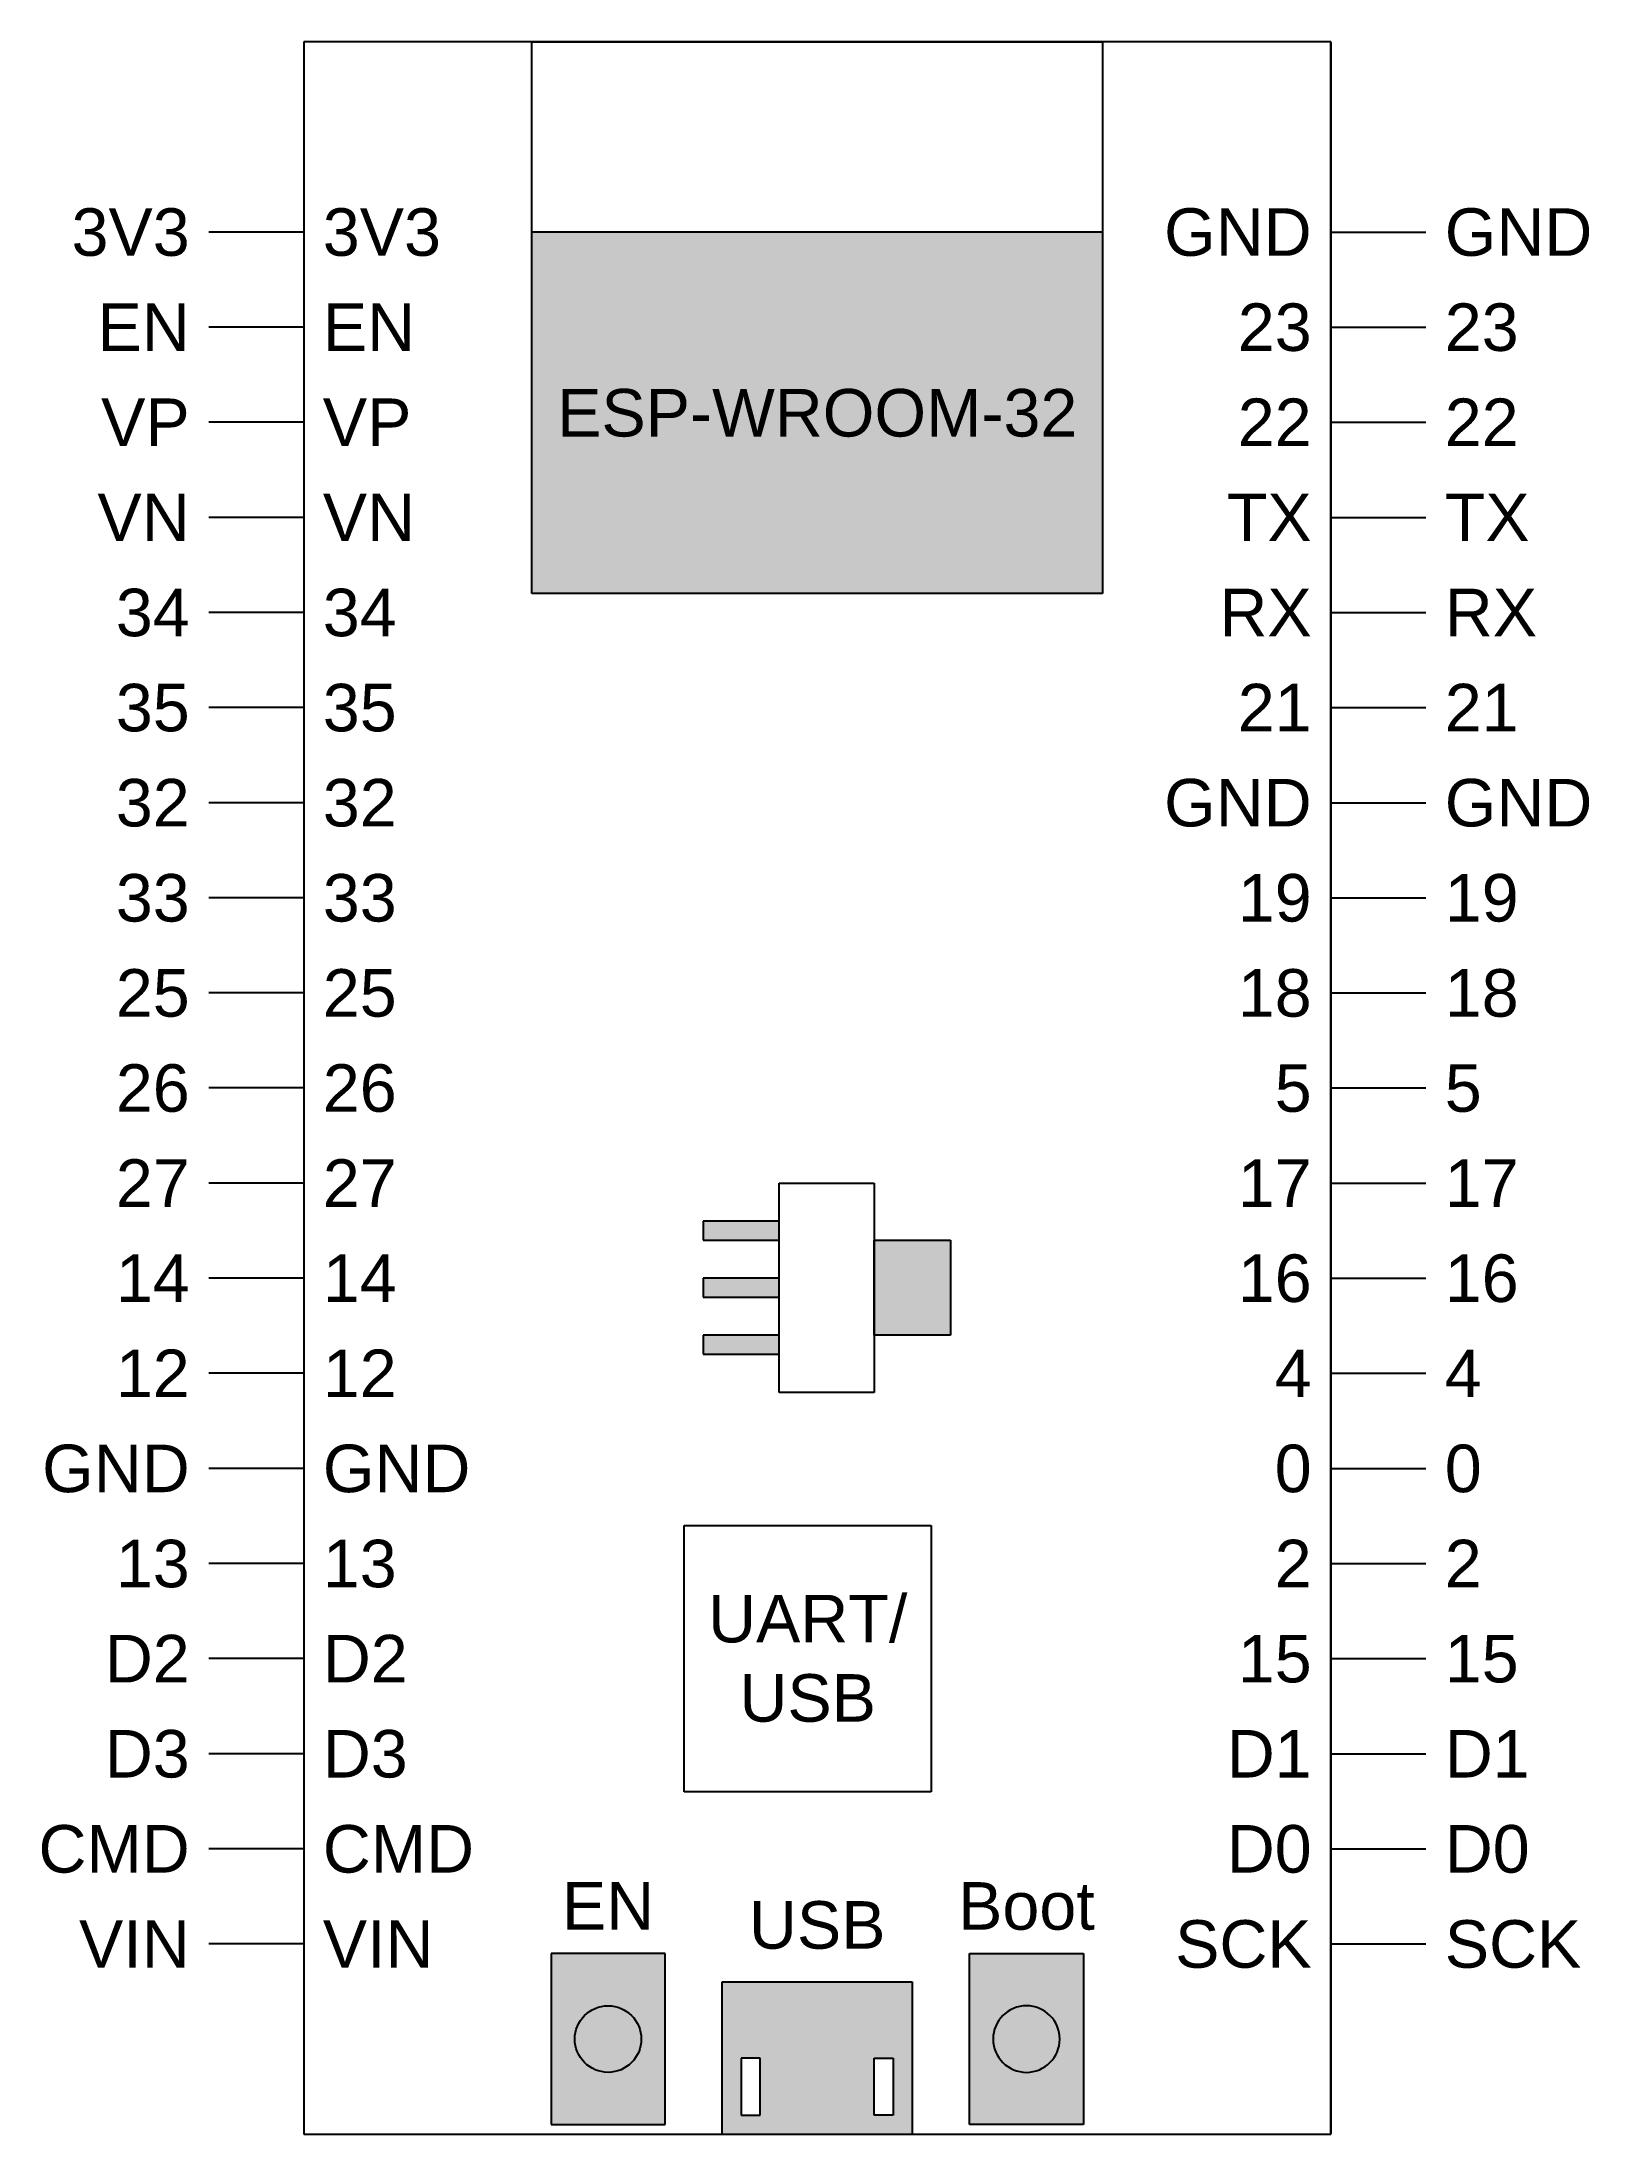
# Model space of a CAD drawing. Header units: millimetres. Extents: x -14 to 68, y 0 to 110.
import ezdxf
from ezdxf.enums import TextEntityAlignment as Align

# ---------------------------------------------------------------- set-up
doc = ezdxf.new("R2010")
doc.units = ezdxf.units.MM
doc.layers.get('0').update_dxf_attribs({"lineweight": 25})
doc.styles.add('textstyle3', font='')
doc.styles.get('textstyle3').set_extended_font_data('Arial')

# ---------------------------------------------------------------- blocks, each defined once
blk = doc.blocks.new('pushbutton_topview')
at = {"transparency": 33554687}
h = blk.add_hatch(color=9, dxfattribs=at)
h.paths.add_polyline_path([(-3, 4.5), (-3, -4.5), (3, -4.5), (3, 4.5)], flags=0)
edge = h.paths.add_edge_path(flags=0)
edge.add_arc((0, 0), 1.75, 0, 360)
at = {"true_color": 0x000000, "transparency": 33554687}
h = blk.add_hatch(color=18, dxfattribs=at)
edge = h.paths.add_edge_path(flags=0)
edge.add_arc((0, 0), 1.75, 0, 360)
at = {"color": 9}
for p, q in [((3, 4.5), (-3, 4.5)), ((-3, 4.5), (-3, -4.5)), ((3, -4.5), (3, 4.5)), ((-3, -4.5), (3, -4.5))]:
    blk.add_line(p, q, dxfattribs=at)
at = {"color": 18, "true_color": 0x000000}
blk.add_circle((0, 0), 1.75, dxfattribs=at)

msp = doc.modelspace()

# ---------------------------------------------------------------- hatches: boundary and pattern name
at = {"transparency": 33554687}
for points in [[(42, 100), (42, 81), (12, 81), (12, 100)], [(25, 48), (21, 48), (21, 47), (25, 47)], [(30, 42), (30, 47), (34, 47), (34, 42)], [(25, 45), (21, 45), (21, 44), (25, 44)], [(25, 42), (21, 42), (21, 41), (25, 41)]]:
    msp.add_hatch(color=9, dxfattribs=at).paths.add_polyline_path(points, flags=0)
h = msp.add_hatch(color=9, dxfattribs=at)
h.paths.add_polyline_path([(31, 1), (30, 1), (30, 4), (31, 4)], flags=0)
h.paths.add_polyline_path([(22, 8), (32, 8), (32, 0), (22, 0)], flags=0)
h.paths.add_polyline_path([(23, 4), (23, 1), (24, 1), (24, 4)], flags=0)

# ---------------------------------------------------------------- linework, layer by layer
for p, q in [((54, 110), (0, 110)), ((0, 110), (0, 0)), ((12, 110), (42, 110)), ((12, 100), (12, 110)), ((42, 110), (42, 100)), ((54, 0), (54, 110)), ((54, 110), (54, 0)), ((0, 100), (-5, 100)), ((42, 100), (12, 100)), ((12, 81), (12, 100)), ((42, 100), (42, 81)), ((54, 100), (59, 100)), ((0, 95), (-5, 95)), ((54, 95), (59, 95)), ((0, 90), (-5, 90)), ((54, 90), (59, 90)), ((0, 85), (-5, 85)), ((54, 85), (59, 85)), ((42, 81), (12, 81)), ((0, 80), (-5, 80)), ((54, 80), (59, 80)), ((0, 75), (-5, 75)), ((54, 75), (59, 75)), ((0, 70), (-5, 70)), ((54, 70), (59, 70)), ((0, 65), (-5, 65)), ((54, 65), (59, 65)), ((0, 60), (-5, 60)), ((54, 60), (59, 60)), ((0, 55), (-5, 55)), ((54, 55), (59, 55)), ((0, 50), (-5, 50)), ((25, 50), (30, 50)), ((25, 39), (25, 50)), ((30, 50), (30, 39)), ((54, 50), (59, 50)), ((0, 45), (-5, 45)), ((54, 45), (59, 45)), ((0, 40), (-5, 40)), ((54, 40), (59, 40)), ((30, 39), (25, 39)), ((0, 35), (-5, 35)), ((54, 35), (59, 35)), ((20, 32), (33, 32)), ((20, 18), (20, 32)), ((33, 32), (33, 18)), ((0, 30), (-5, 30)), ((54, 30), (59, 30)), ((0, 25), (-5, 25)), ((54, 25), (59, 25)), ((0, 20), (-5, 20)), ((54, 20), (59, 20)), ((33, 18), (20, 18)), ((0, 15), (-5, 15)), ((54, 15), (59, 15)), ((0, 10), (-5, 10)), ((54, 10), (59, 10)), ((0, 0), (54, 0))]:
    msp.add_line(p, q)
at = {"color": 9}
for p, q in [((21, 48), (21, 47)), ((25, 48), (21, 48)), ((25, 47), (25, 48)), ((21, 47), (25, 47)), ((30, 47), (34, 47)), ((30, 42), (30, 47)), ((34, 47), (34, 42)), ((25, 45), (21, 45)), ((21, 45), (21, 44)), ((21, 44), (25, 44)), ((25, 44), (25, 45)), ((25, 42), (21, 42)), ((21, 42), (21, 41)), ((25, 41), (25, 42)), ((34, 42), (30, 42)), ((21, 41), (25, 41)), ((22, 0), (22, 8)), ((22, 8), (32, 8)), ((32, 8), (32, 0)), ((24, 4), (23, 4)), ((23, 4), (23, 1)), ((24, 1), (24, 4)), ((30, 1), (30, 4)), ((30, 4), (31, 4)), ((31, 4), (31, 1)), ((22, 0), (32, 0)), ((23, 1), (24, 1)), ((31, 1), (30, 1))]:
    msp.add_line(p, q, dxfattribs=at)

# ---------------------------------------------------------------- block references
msp.add_blockref('pushbutton_topview', (16, 5))
at = {"yscale": -1, "rotation": 180}
msp.add_blockref('pushbutton_topview', (38, 5), dxfattribs=at)

# ---------------------------------------------------------------- texts
at = {"style": 'textstyle3'}
for s, p in [('3V3', (1, 100)), ('EN', (1, 95)), ('VP', (1, 90)), ('VN', (1, 85)), ('34', (1, 80)), ('35', (1, 75)), ('32', (1, 70)), ('33', (1, 65)), ('25', (1, 60)), ('26', (1, 55)), ('27', (1, 50)), ('14', (1, 45)), ('12', (1, 40)), ('GND', (1, 35)), ('13', (1, 30)), ('D2', (1, 25)), ('D3', (1, 20)), ('CMD', (1, 15)), ('VIN', (1, 10))]:
    msp.add_text(s, height=2.5, dxfattribs=at).set_placement(p, align=Align.MIDDLE_LEFT)
for s, p in [('GND', (53, 100)), ('23', (53, 95)), ('22', (53, 90)), ('TX', (53, 85)), ('RX', (53, 80)), ('21', (53, 75)), ('GND', (53, 70)), ('19', (53, 65)), ('18', (53, 60)), ('5', (53, 55)), ('17', (53, 50)), ('16', (53, 45)), ('4', (53, 40)), ('0', (53, 35)), ('2', (53, 30)), ('15', (53, 25)), ('D1', (53, 20)), ('D0', (53, 15)), ('SCK', (53, 10))]:
    msp.add_text(s, height=2.5, dxfattribs=at).set_placement(p, align=Align.MIDDLE_RIGHT)
msp.add_text('ESP-WROOM-32', height=2.5, dxfattribs=at).set_placement((27, 90.5), align=Align.MIDDLE_CENTER)
for s, p in [('EN', (16, 10)), ('Boot', (38, 10)), ('USB', (27, 9))]:
    msp.add_text(s, height=2.5, dxfattribs=at).set_placement(p, align=Align.BOTTOM_CENTER)
at = {"insert": (26.5, 25), "char_height": 2.5, "attachment_point": 5, "style": 'textstyle3'}
msp.add_mtext('UART/\\PUSB', dxfattribs=at)
at = {"style": 'textstyle3'}
msp.add_attdef('3V3', text='+3.3V', height=2.5, rotation=360, dxfattribs=at).set_placement((-6, 100), align=Align.MIDDLE_RIGHT)
for tag, text, p in [('GND', 'GND', (60, 100)), ('23', 'GPIO23', (60, 95)), ('22', 'GPIO22', (60, 90)), ('TX', 'GPIO1', (60, 85)), ('RX', 'GPIO3', (60, 80)), ('21', 'GPIO21', (60, 75)), ('GND', 'GND', (60, 70)), ('19', 'GPIO19', (60, 65)), ('18', 'GPIO18', (60, 60)), ('5', 'GPIO5', (60, 55)), ('17', 'GPIO17', (60, 50)), ('16', 'GPIO16', (60, 45)), ('4', 'GPIO4', (60, 40)), ('0', 'GPIO0', (60, 35)), ('2', 'GPIO2', (60, 30)), ('15', 'GPIO15', (60, 25)), ('D1', 'GPIO8', (60, 20)), ('D0', 'GPIO7', (60, 15)), ('SCK', 'GPIO6', (60, 10))]:
    msp.add_attdef(tag, text=text, height=2.5, rotation=360, dxfattribs=at).set_placement(p, align=Align.MIDDLE_LEFT)
for tag, text, p in [('EN', 'EN', (-6, 95)), ('VP', 'GPIO36', (-6, 90)), ('VN', 'GPIO39', (-6, 85)), ('34', 'GPIO34', (-6, 80)), ('35', 'GPIO35', (-6, 75)), ('32', 'GPIO32', (-6, 70)), ('33', 'GPIO33', (-6, 65)), ('25', 'GPIO25', (-6, 60)), ('26', 'GPIO26', (-6, 55)), ('27', 'GPIO27', (-6, 50)), ('14', 'GPIO14', (-6, 45)), ('12', 'GPIO12', (-6, 40)), ('GND', 'GND', (-6, 35)), ('13', 'GPIO13', (-6, 30)), ('D2', 'GPIO9', (-6, 25)), ('D3', 'GPIO10', (-6, 20)), ('CMD', 'GPIO11', (-6, 15)), ('VIN', 'VIN', (-6, 10))]:
    msp.add_attdef(tag, text=text, height=2.5, dxfattribs=at).set_placement(p, align=Align.MIDDLE_RIGHT)

doc.saveas('drawing.dxf')
